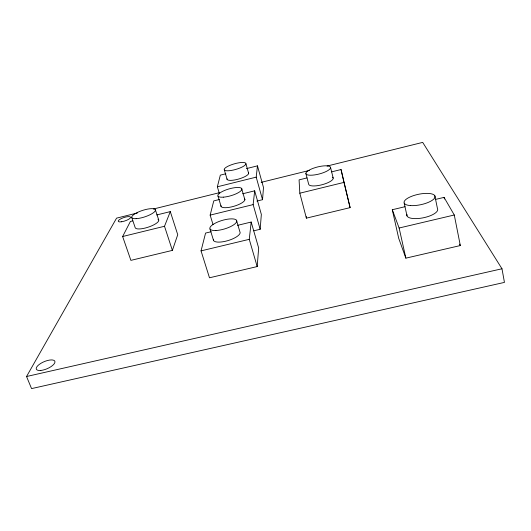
<?xml version="1.0" encoding="UTF-8"?>
<svg xmlns="http://www.w3.org/2000/svg" width="531" height="531" viewBox="0 0 531 531"><rect width="100%" height="100%" fill="white"/><g stroke="black" fill="none" stroke-linecap="round" stroke-linejoin="round"><path stroke-width="0.8" d="M211.179 231.722L205.577 233.076L201.043 250.878L209.486 277.786L257.183 266.569L258.663 248.01L251.19 222.044L237.583 225.336M253.732 230.819L260.163 229.273L261.345 214.431L254.681 190.821L242.647 193.782M256.904 201.07L262.526 199.689L263.495 187.516L257.469 165.851L246.404 168.619M257.183 266.569L249.258 239.328L251.19 222.044M260.163 229.273L253.141 204.608L254.681 190.821M262.526 199.689L256.207 177.142L257.469 165.851M213.024 224.56L210.15 215.115L213.767 200.904L219.383 199.517M219.422 193.722L217.358 186.793L220.325 175.137L225.861 173.756M132.796 220.856L130.4 221.447L122.628 236.514L130.891 260.369L172.376 250.386L177.739 234.722L170.305 211.61L156.738 214.955M172.376 250.386L164.504 226.272L170.305 211.61M327.083 166.05L422.696 142.394L501.981 268.772L504.45 282.399L31.561 388.606L26.55 376.512L116.568 218.141L137.456 212.971M217.358 186.793L256.207 177.142M153.525 208.995L219.416 192.693M261.192 182.352L309.407 170.424M306.998 177.925L299.079 179.876L299.823 193.198L306.387 218.148L350.102 207.634L341.041 169.535L331.536 171.878M122.628 236.514L164.504 226.272M210.15 215.115L253.141 204.608M299.823 193.198L343.975 182.405L341.041 169.535M201.043 250.878L249.258 239.328M435.301 199.47L444.062 197.379L454.277 215.002L460.324 245.554L405.863 258.152L398.708 238.326L392.29 209.738L405.034 206.698M392.29 209.738L399.126 228.011L454.277 215.002M26.55 376.512L501.981 268.772M459.554 244.134L460.324 245.554M131.741 217.484L135.193 227.66A12.379 3.544 -18.1 0 0 149.642 226.671A12.379 3.544 -18.1 0 0 157.979 219.223M155.377 209.765L158.716 219.94M210.024 229.034L213.548 240.516M218.022 196.171L221.135 206.579M236.481 220.232L239.859 231.715A13.932 4.587 -16.7 0 1 227.573 240.716A13.932 4.587 -16.7 0 1 213.382 239.322M224.381 170.046L227.168 179.571M241.625 188.439L244.884 199.762M245.959 163.86A11.304 2.887 -16 0 1 229.206 170.716A11.304 2.887 -16 0 1 230.069 165.3A11.304 2.887 -16 0 1 245.959 163.86L248.661 173.411M305.896 173.504L308.637 184.111A12.644 3.75 -14.4 0 0 323.034 184.463A12.644 3.75 -14.4 0 0 332.585 177.235M330.547 167.411A12.704 3.604 -14.4 0 1 312.646 175.137A12.704 3.604 -14.4 0 1 311.491 168.984A12.704 3.604 -14.4 0 1 330.547 167.411L333.183 178.084M343.975 182.405L350.102 207.634M399.126 228.011L405.863 258.152M404.204 203.088L407.005 215.891M434.829 195.753L437.471 208.656A15.711 5.522 -11.6 0 1 422.709 217.909A15.711 5.522 -11.6 0 1 406.958 214.438M444.062 197.379L444.387 198.986M306.268 216.548L306.387 218.148M248.415 172.661A11.257 3.007 -16 0 1 238.638 179.04A11.257 3.007 -16 0 1 226.996 178.808M244.618 198.84A12.439 3.664 -16.3 0 1 233.74 206.327A12.439 3.664 -16.3 0 1 220.962 205.63M40.807 370.452A10.069 3.83 -23.1 0 0 54.972 361.923A10.069 3.83 -23.1 0 0 41 363.264A10.069 3.83 -23.1 0 0 40.807 370.452M121.712 221.752A6.531 1.779 -18.4 0 0 130.599 217.212A6.531 1.779 -18.4 0 0 120.876 218.785A6.531 1.779 -18.4 0 0 121.712 221.752M136.128 218.672A12.432 3.412 -18 0 0 155.304 210.721A12.432 3.412 -18 0 0 139.295 211.617A12.432 3.412 -18 0 0 136.128 218.672M215.905 230.514A13.998 4.421 -16.7 0 0 236.74 221.361A13.998 4.421 -16.7 0 0 217.232 222.217A13.998 4.421 -16.7 0 0 215.905 230.514M410.629 205.59A15.797 5.323 -11.8 0 0 435.002 197.147A15.797 5.323 -11.8 0 0 413.045 195.786A15.797 5.323 -11.8 0 0 410.629 205.59M223.319 197.167A12.498 3.525 -16.3 0 0 241.877 189.328A12.498 3.525 -16.3 0 0 224.381 190.549A12.498 3.525 -16.3 0 0 223.319 197.167"/></g></svg>
